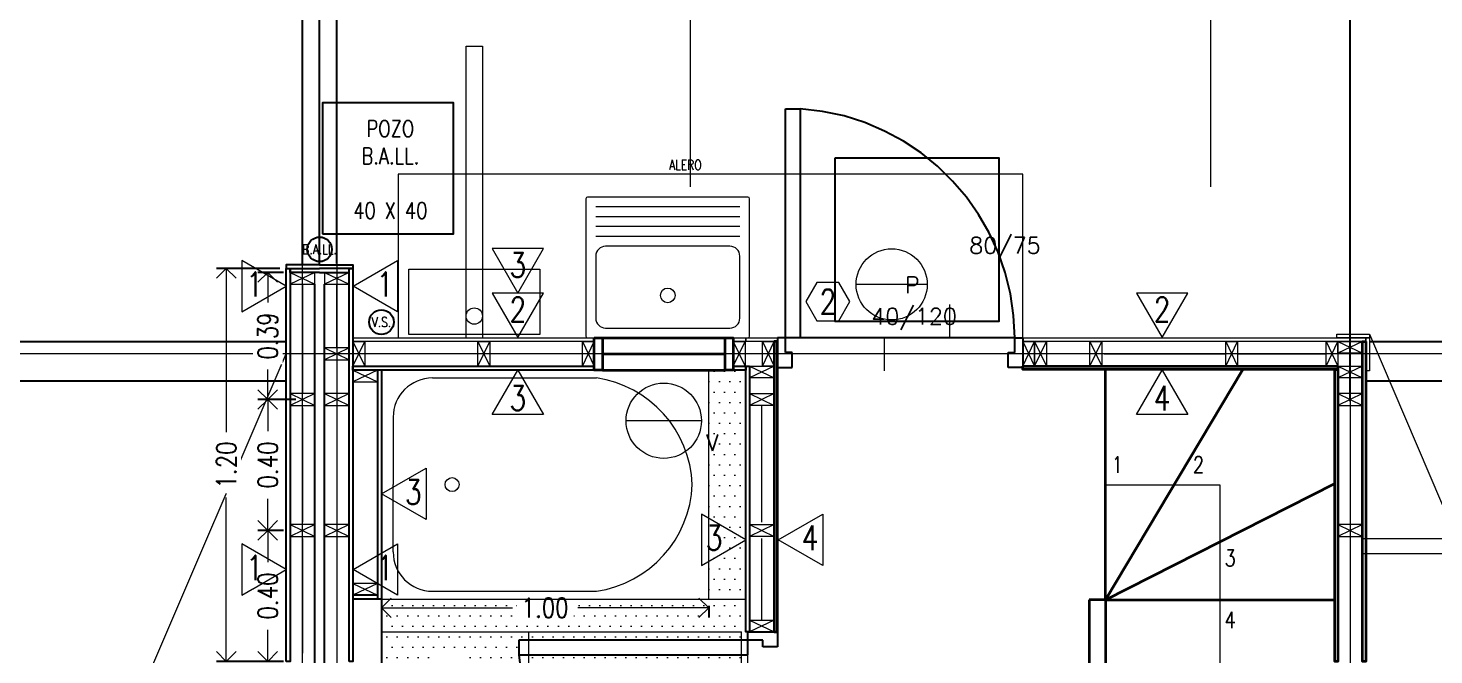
# Model space of a CAD drawing. Header units: metres. Extents: x -2 to 612, y -64 to 156.
# Drawn here: x 469.153 to 473.449, y 29.282 to 31.196 of the extents above; entities that cross this region are included whole.
import ezdxf
from ezdxf.enums import TextEntityAlignment as Align

# ---------------------------------------------------------------- set-up
doc = ezdxf.new("R2010")
doc.units = ezdxf.units.M
doc.header["$LTSCALE"] = 5
doc.header["$MEASUREMENT"] = 0
doc.linetypes.add('CENTER', pattern=[2, 1.25, -0.25, 0.25, -0.25])
doc.linetypes.add('HIDDEN', pattern=[0.375, 0.25, -0.125])
doc.layers.get('0').update_dxf_attribs({"color": 30})
doc.layers.get('DEFPOINTS').update_dxf_attribs({"color": 210})
for name, color, linetype, lineweight in [('A-ANNO-DIMS', 3, 'Continuous', 18), ('A-ANNO-SYMB', 3, 'Continuous', 18), ('A-ANNO-TEXT', 3, 'Continuous', 18), ('A-DETL-MBND', 3, 'Continuous', 18), ('A-DETL-MCUT', 4, 'Continuous', 25), ('A-DOOR-FULL', 4, 'Continuous', 25), ('A-DOOR-SYMB', 3, 'Continuous', 18), ('A-ELEV-IDEN', 3, 'Continuous', 18), ('A-ELEV-MBE1', 7, 'Continuous', 35), ('A-ELEV-MBE2', 4, 'Continuous', 25), ('A-FLOR-PATT', 8, 'Continuous', 18), ('A-FURN', 8, 'Continuous', 18), ('A-SECT-MCUT', 7, 'Continuous', 35), ('A-WALL-PATT', 8, 'Continuous', 18), ('A-WALL-STUD', 3, 'Continuous', 18)]:
    doc.layers.add(name, color=color, linetype=linetype, lineweight=lineweight)
doc.styles.add('E-ROMANS', font='romans.shx', dxfattribs={"width": 0.8})
doc.linetypes.add('BATTING', pattern='A,0.0001,-0.1,[134,ltypeshp.shx,S=0.1,R=0,X=-0.1,Y=0],-0.2,[134,ltypeshp.shx,S=0.1,R=180,X=0.1,Y=0],-0.1', length=0.4001)
doc.dimstyles.new('E-0050_ARW_12', dxfattribs={"dimscale": 0.001, "dimtxt": 60, "dimasz": 60, "dimexe": 30, "dimexo": 20, "dimgap": 30, "dimtad": 0, "dimzin": 0, "dimdsep": 46, "dimtxsty": 'E-ROMANS', "dimblk": 'OPEN90', "dimcen": 30, "dimclrd": 256, "dimclre": 256, "dimclrt": 256, "dimadec": 0, "dimazin": 0, "dimtfac": 1, "dimtmove": 1, "dimatfit": 3, "dimldrblk": 'OPEN90', "dimfxl": 1, "dimtfill": 1, "dimtolj": 1, "dimtzin": 0, "dimlwd": -1, "dimarcsym": 0})

# ---------------------------------------------------------------- blocks, each defined once
blk = doc.blocks.new('_Open90')
at = {"color": 0, "linetype": 'ByBlock', "lineweight": -2}
for p, q in [((0, 0), (-1, 0)), ((-0.5, 0.5), (0, 0)), ((0, 0), (-0.5, -0.5))]:
    blk.add_line(p, q, dxfattribs=at)
blk = doc.blocks.new('*D576')
at = {"layer": 'A-ANNO-DIMS', "lineweight": -2, "transparency": 16777216}
for p, q in [((469.9336, 29.6615), (469.8553, 29.6615)), ((469.9336, 29.2616), (469.8553, 29.2616))]:
    blk.add_line(p, q, dxfattribs=at)
at = {"layer": 'A-ANNO-DIMS', "transparency": 16777216}
for p, q in [((469.8853, 29.6015), (469.8853, 29.5647)), ((469.8853, 29.3216), (469.8853, 29.3584))]:
    blk.add_line(p, q, dxfattribs=at)
at = {"layer": 'DEFPOINTS', "color": 0, "transparency": 16777216}
for p in [(469.8853, 29.6615), (469.9536, 29.6615), (469.9536, 29.2616)]:
    blk.add_point(p, dxfattribs=at)
at = {"layer": 'A-ANNO-DIMS', "transparency": 16777216, "xscale": 0.06, "yscale": 0.06, "zscale": 0.06}
for p, rotation in [((469.8853, 29.6615), 90), ((469.8853, 29.2616), 270)]:
    blk.add_blockref('_Open90', p, dxfattribs=dict(at, rotation=rotation))
at = {"layer": 'A-ANNO-DIMS', "transparency": 16777216, "insert": (469.8853, 29.4615), "char_height": 0.06, "attachment_point": 5, "rotation": 90, "style": 'E-ROMANS', "bg_fill": 3, "box_fill_scale": 1.25, "bg_fill_color": 256, "bg_fill_true_color": 13158600, "bg_fill_transparency": 0}
blk.add_mtext('\\A1;0.40', dxfattribs=at)
blk = doc.blocks.new('*D577')
at = {"layer": 'A-ANNO-DIMS', "lineweight": -2, "transparency": 16777216}
for p, q in [((469.9711, 30.0615), (469.8553, 30.0615)), ((469.9336, 29.6615), (469.8553, 29.6615))]:
    blk.add_line(p, q, dxfattribs=at)
at = {"layer": 'A-ANNO-DIMS', "transparency": 16777216}
for p, q in [((469.8853, 30.0015), (469.8853, 29.9647)), ((469.8853, 29.7215), (469.8853, 29.7584))]:
    blk.add_line(p, q, dxfattribs=at)
at = {"layer": 'DEFPOINTS', "color": 0, "transparency": 16777216}
for p in [(469.8853, 30.0615), (469.9911, 30.0615), (469.9536, 29.6615)]:
    blk.add_point(p, dxfattribs=at)
at = {"layer": 'A-ANNO-DIMS', "transparency": 16777216, "xscale": 0.06, "yscale": 0.06, "zscale": 0.06}
for p, rotation in [((469.8853, 30.0615), 90), ((469.8853, 29.6615), 270)]:
    blk.add_blockref('_Open90', p, dxfattribs=dict(at, rotation=rotation))
at = {"layer": 'A-ANNO-DIMS', "transparency": 16777216, "insert": (469.8853, 29.8615), "char_height": 0.06, "attachment_point": 5, "rotation": 90, "style": 'E-ROMANS', "bg_fill": 3, "box_fill_scale": 1.25, "bg_fill_color": 256, "bg_fill_true_color": 13158600, "bg_fill_transparency": 0}
blk.add_mtext('\\A1;0.40', dxfattribs=at)
blk = doc.blocks.new('*D1217')
at = {"layer": 'A-ANNO-DIMS', "lineweight": -2, "transparency": 16777216}
for p, q in [((469.9336, 30.4496), (469.8553, 30.4496)), ((469.9711, 30.0615), (469.8553, 30.0615))]:
    blk.add_line(p, q, dxfattribs=at)
at = {"layer": 'A-ANNO-DIMS', "transparency": 16777216}
for p, q in [((469.8853, 30.3896), (469.8853, 30.3575)), ((469.8853, 30.1215), (469.8853, 30.1535))]:
    blk.add_line(p, q, dxfattribs=at)
at = {"layer": 'DEFPOINTS', "color": 0, "transparency": 16777216}
for p in [(469.8853, 30.4496), (469.9536, 30.4496), (469.9911, 30.0615)]:
    blk.add_point(p, dxfattribs=at)
at = {"layer": 'A-ANNO-DIMS', "transparency": 16777216, "xscale": 0.06, "yscale": 0.06, "zscale": 0.06}
for p, rotation in [((469.8853, 30.4496), 90), ((469.8853, 30.0615), 270)]:
    blk.add_blockref('_Open90', p, dxfattribs=dict(at, rotation=rotation))
at = {"layer": 'A-ANNO-DIMS', "transparency": 16777216, "insert": (469.8853, 30.2555), "char_height": 0.06, "attachment_point": 5, "rotation": 90, "style": 'E-ROMANS', "bg_fill": 3, "box_fill_scale": 1.25, "bg_fill_color": 256, "bg_fill_true_color": 13158600, "bg_fill_transparency": 0}
blk.add_mtext('\\A1;0.39', dxfattribs=at)
blk = doc.blocks.new('*D578')
at = {"layer": 'A-ANNO-DIMS', "lineweight": -2, "transparency": 16777216}
for p, q in [((469.9216, 30.4616), (469.7285, 30.4616)), ((469.9216, 29.2615), (469.7285, 29.2615))]:
    blk.add_line(p, q, dxfattribs=at)
at = {"layer": 'A-ANNO-DIMS', "transparency": 16777216}
for p, q in [((469.7585, 30.4016), (469.7585, 29.9613)), ((469.7585, 29.3215), (469.7585, 29.7619))]:
    blk.add_line(p, q, dxfattribs=at)
at = {"layer": 'DEFPOINTS', "color": 0, "transparency": 16777216}
for p in [(469.7585, 30.4616), (469.9416, 30.4616), (469.9416, 29.2615)]:
    blk.add_point(p, dxfattribs=at)
at = {"layer": 'A-ANNO-DIMS', "transparency": 16777216, "xscale": 0.06, "yscale": 0.06, "zscale": 0.06}
for p, rotation in [((469.7585, 30.4616), 90), ((469.7585, 29.2615), 270)]:
    blk.add_blockref('_Open90', p, dxfattribs=dict(at, rotation=rotation))
at = {"layer": 'A-ANNO-DIMS', "transparency": 16777216, "insert": (469.7585, 29.8616), "char_height": 0.06, "attachment_point": 5, "rotation": 90, "style": 'E-ROMANS', "bg_fill": 3, "box_fill_scale": 1.25, "bg_fill_color": 256, "bg_fill_true_color": 13158600, "bg_fill_transparency": 0}
blk.add_mtext('\\A1;1.20', dxfattribs=at)
blk = doc.blocks.new('*D947')
at = {"layer": 'A-ANNO-DIMS', "lineweight": -2, "transparency": 16777216}
for p, q in [((466.8941, 30.0565), (466.8941, 33.0687)), ((469.9911, 30.4766), (469.9911, 33.0687))]:
    blk.add_line(p, q, dxfattribs=at)
at = {"layer": 'A-ANNO-DIMS', "transparency": 16777216}
for p, q in [((466.9541, 33.0387), (468.3394, 33.0387)), ((469.9311, 33.0387), (468.5457, 33.0387))]:
    blk.add_line(p, q, dxfattribs=at)
at = {"layer": 'DEFPOINTS', "color": 0, "transparency": 16777216}
for p in [(469.9911, 33.0387), (469.9911, 30.4566), (466.8941, 30.0365)]:
    blk.add_point(p, dxfattribs=at)
at = {"layer": 'A-ANNO-DIMS', "transparency": 16777216, "xscale": 0.06, "yscale": 0.06, "zscale": 0.06, "rotation": 180}
blk.add_blockref('_Open90', (466.8941, 33.0387), dxfattribs=at)
at = {"layer": 'A-ANNO-DIMS', "transparency": 16777216, "xscale": 0.06, "yscale": 0.06, "zscale": 0.06}
blk.add_blockref('_Open90', (469.9911, 33.0387), dxfattribs=at)
at = {"layer": 'A-ANNO-DIMS', "transparency": 16777216, "insert": (468.4426, 33.0387), "char_height": 0.06, "attachment_point": 5, "style": 'E-ROMANS', "bg_fill": 3, "box_fill_scale": 1.25, "bg_fill_color": 256, "bg_fill_true_color": 13158600, "bg_fill_transparency": 0}
blk.add_mtext('\\A1;3.10', dxfattribs=at)
blk = doc.blocks.new('*D948')
at = {"layer": 'A-ANNO-DIMS', "transparency": 16777216}
for p, q in [((470.0436, 33.0387), (470.0751, 33.1437)), ((470.0751, 33.1437), (470.1351, 33.1437)), ((469.9311, 33.0387), (469.8711, 33.0387)), ((469.9911, 33.0387), (470.0961, 33.0387)), ((469.9911, 33.0387), (470.0961, 33.0387)), ((470.1561, 33.0387), (470.2161, 33.0387))]:
    blk.add_line(p, q, dxfattribs=at)
at = {"layer": 'A-ANNO-DIMS', "lineweight": -2, "transparency": 16777216}
for p, q in [((469.9911, 30.4766), (469.9911, 33.0687)), ((470.0961, 30.4765), (470.0961, 33.0687))]:
    blk.add_line(p, q, dxfattribs=at)
at = {"layer": 'DEFPOINTS', "color": 0, "transparency": 16777216}
for p in [(470.0961, 33.0387), (469.9911, 30.4566), (470.0961, 30.4565)]:
    blk.add_point(p, dxfattribs=at)
at = {"layer": 'A-ANNO-DIMS', "transparency": 16777216, "xscale": 0.06, "yscale": 0.06, "zscale": 0.06}
blk.add_blockref('_Open90', (469.9911, 33.0387), dxfattribs=at)
at = {"layer": 'A-ANNO-DIMS', "transparency": 16777216, "xscale": 0.06, "yscale": 0.06, "zscale": 0.06, "rotation": 180}
blk.add_blockref('_Open90', (470.0961, 33.0387), dxfattribs=at)
at = {"layer": 'A-ANNO-DIMS', "transparency": 16777216, "insert": (470.2314, 33.1437), "char_height": 0.06, "attachment_point": 5, "style": 'E-ROMANS', "bg_fill": 3, "box_fill_scale": 1.25, "bg_fill_color": 256, "bg_fill_true_color": 13158600, "bg_fill_transparency": 0}
blk.add_mtext('\\A1;0.11', dxfattribs=at)
blk = doc.blocks.new('*D949')
at = {"layer": 'A-ANNO-DIMS', "lineweight": -2, "transparency": 16777216}
for p, q in [((470.0961, 30.4765), (470.0961, 33.0687)), ((473.1931, 30.0565), (473.1931, 33.0687))]:
    blk.add_line(p, q, dxfattribs=at)
at = {"layer": 'A-ANNO-DIMS', "transparency": 16777216}
for p, q in [((470.1561, 33.0387), (471.5415, 33.0387)), ((473.1331, 33.0387), (471.7478, 33.0387))]:
    blk.add_line(p, q, dxfattribs=at)
at = {"layer": 'DEFPOINTS', "color": 0, "transparency": 16777216}
for p in [(473.1931, 33.0387), (470.0961, 30.4565), (473.1931, 30.0365)]:
    blk.add_point(p, dxfattribs=at)
at = {"layer": 'A-ANNO-DIMS', "transparency": 16777216, "xscale": 0.06, "yscale": 0.06, "zscale": 0.06, "rotation": 180}
blk.add_blockref('_Open90', (470.0961, 33.0387), dxfattribs=at)
at = {"layer": 'A-ANNO-DIMS', "transparency": 16777216, "xscale": 0.06, "yscale": 0.06, "zscale": 0.06}
blk.add_blockref('_Open90', (473.1931, 33.0387), dxfattribs=at)
at = {"layer": 'A-ANNO-DIMS', "transparency": 16777216, "insert": (471.6446, 33.0387), "char_height": 0.06, "attachment_point": 5, "style": 'E-ROMANS', "bg_fill": 3, "box_fill_scale": 1.25, "bg_fill_color": 256, "bg_fill_true_color": 13158600, "bg_fill_transparency": 0}
blk.add_mtext('\\A1;3.10', dxfattribs=at)
blk = doc.blocks.new('*D950')
at = {"layer": 'A-ANNO-DIMS', "lineweight": -2, "transparency": 16777216}
for p, q in [((473.1931, 30.0565), (473.1931, 33.0617)), ((476.2901, 30.4926), (476.2901, 33.0617))]:
    blk.add_line(p, q, dxfattribs=at)
at = {"layer": 'A-ANNO-DIMS', "transparency": 16777216}
for p, q in [((473.2531, 33.0317), (474.6385, 33.0317)), ((476.2301, 33.0317), (474.8448, 33.0317))]:
    blk.add_line(p, q, dxfattribs=at)
at = {"layer": 'DEFPOINTS', "color": 0, "transparency": 16777216}
for p in [(476.2901, 33.0317), (476.2901, 30.4726), (473.1931, 30.0365)]:
    blk.add_point(p, dxfattribs=at)
at = {"layer": 'A-ANNO-DIMS', "transparency": 16777216, "xscale": 0.06, "yscale": 0.06, "zscale": 0.06, "rotation": 180}
blk.add_blockref('_Open90', (473.1931, 33.0317), dxfattribs=at)
at = {"layer": 'A-ANNO-DIMS', "transparency": 16777216, "xscale": 0.06, "yscale": 0.06, "zscale": 0.06}
blk.add_blockref('_Open90', (476.2901, 33.0317), dxfattribs=at)
at = {"layer": 'A-ANNO-DIMS', "transparency": 16777216, "insert": (474.7416, 33.0317), "char_height": 0.06, "attachment_point": 5, "style": 'E-ROMANS', "bg_fill": 3, "box_fill_scale": 1.25, "bg_fill_color": 256, "bg_fill_true_color": 13158600, "bg_fill_transparency": 0}
blk.add_mtext('\\A1;3.10', dxfattribs=at)
blk = doc.blocks.new('*D178')
at = {"layer": 'A-ANNO-DIMS', "lineweight": -2, "transparency": 16777216}
for p, q in [((470.2326, 29.4315), (470.2326, 29.3952)), ((471.2326, 29.4315), (471.2326, 29.3952))]:
    blk.add_line(p, q, dxfattribs=at)
at = {"layer": 'A-ANNO-DIMS', "transparency": 16777216}
for p, q in [((470.2926, 29.4252), (470.6329, 29.4252)), ((471.1726, 29.4252), (470.8323, 29.4252))]:
    blk.add_line(p, q, dxfattribs=at)
at = {"layer": 'DEFPOINTS', "color": 0, "transparency": 16777216}
for p in [(470.2326, 29.4515), (471.2326, 29.4515), (471.2326, 29.4252)]:
    blk.add_point(p, dxfattribs=at)
at = {"layer": 'A-ANNO-DIMS', "transparency": 16777216, "xscale": 0.06, "yscale": 0.06, "zscale": 0.06, "rotation": 180}
blk.add_blockref('_Open90', (470.2326, 29.4252), dxfattribs=at)
at = {"layer": 'A-ANNO-DIMS', "transparency": 16777216, "xscale": 0.06, "yscale": 0.06, "zscale": 0.06}
blk.add_blockref('_Open90', (471.2326, 29.4252), dxfattribs=at)
at = {"layer": 'A-ANNO-DIMS', "transparency": 16777216, "insert": (470.7326, 29.4252), "char_height": 0.06, "attachment_point": 5, "style": 'E-ROMANS', "bg_fill": 3, "box_fill_scale": 1.25, "bg_fill_color": 256, "bg_fill_true_color": 13158600, "bg_fill_transparency": 0}
blk.add_mtext('\\A1;1.00', dxfattribs=at)

msp = doc.modelspace()

# ---------------------------------------------------------------- hatches: boundary and pattern name
at = {"layer": 'A-FLOR-PATT'}
h = msp.add_hatch(dxfattribs=at)
h.set_pattern_fill('DOTS', color=256, scale=0.02, style=0)
h.set_pattern_definition([(0, (0, 0), (0.015875, 0.03175), [0, -0.03175])])
h.paths.add_polyline_path([(470.83261, 27.95156), (470.23261, 27.95156), (470.23261, 27.81581), (470.32287, 27.81581, -0.046919), (470.40285, 27.80829, -0.3361223), (470.43524, 27.77244, -0.0097099), (470.44354, 27.69583, -0.2752917), (470.44594, 27.70034), (470.4945, 27.72968, -0.1434124), (470.66144, 27.75349, -0.074669), (470.76368, 27.7242, -0.2371548), (470.83261, 27.60156)])
h.paths.add_polyline_path([(470.68261, 29.00156), (470.68253, 28.98619), (470.68209, 28.96267), (470.68209, 28.96287, 0.003903), (470.68208, 28.96248), (470.68209, 28.96267), (470.68131, 28.94011), (470.68132, 28.94029, 0.0036586), (470.6813, 28.93992), (470.68131, 28.94011), (470.6803, 28.91958), (470.68032, 28.91978, 0.0041794), (470.68029, 28.91937), (470.6803, 28.91958), (470.67894, 28.89885), (470.67687, 28.87894), (470.67419, 28.86042), (470.67106, 28.84348), (470.66786, 28.8309), (470.66344, 28.81871), (470.65865, 28.80857), (470.6525, 28.79809), (470.64535, 28.78818), (470.63723, 28.77891), (470.62634, 28.76882), (470.61584, 28.76101), (470.60487, 28.75443), (470.59164, 28.74829), (470.57794, 28.74369), (470.5539, 28.73772), (470.52987, 28.73306), (470.49584, 28.72863), (470.47623, 28.72721), (470.45164, 28.72657), (470.41482, 28.72765), (470.38369, 28.72943), (470.34524, 28.73252), (470.32035, 28.73506), (470.28426, 28.73949), (470.23261, 28.74703), (470.23261, 28.65156), (470.68261, 28.65156)], flags=17)
h.paths.add_polyline_path([(470.68261, 29.12084), (470.68261, 28.65156), (471.00767, 28.65156), (471.00767, 28.71765, -0.1909811)], flags=16)
h.paths.add_polyline_path([(470.4945, 27.47344), (470.44594, 27.50278, -0.2625714), (470.44353, 27.50706), (470.44353, 27.60156), (470.44261, 27.60156, -0.0215593), (470.43524, 27.43068, -0.3361223), (470.40285, 27.39483, -0.046919), (470.32287, 27.38731), (470.23261, 27.38731), (470.23261, 27.25156), (470.79346, 27.25156), (470.71617, 27.38542), (470.83261, 27.38542), (470.83261, 27.60156, -0.2371548), (470.76368, 27.47892, -0.074669), (470.66144, 27.44963, -0.1434124)])
h.paths.add_polyline_path([(470.68261, 29.12084), (470.68261, 29.01516, -0.0161476), (470.68253, 29.01677), (470.68253, 29.01693), (470.68261, 29.00156), (470.68261, 29.03597, -0.0432161), (470.68209, 29.04025), (470.68209, 29.04045), (470.68253, 29.01693), (470.68253, 29.0171, 0.0194451), (470.68261, 29.01516), (470.68261, 28.65156), (471.00767, 28.65156), (471.00767, 28.71765, -0.1909811)], flags=17)
h.paths.add_polyline_path([(470.68261, 28.95687, -0.0565239), (470.68208, 28.96248), (470.68209, 28.96267), (470.68131, 28.94011), (470.68132, 28.94029, 0.0036586), (470.6813, 28.93992), (470.68131, 28.94011), (470.6803, 28.91958), (470.68032, 28.91978, 0.0041794), (470.68029, 28.91937), (470.6803, 28.91958), (470.67894, 28.89885), (470.67687, 28.87894), (470.67419, 28.86042), (470.67106, 28.84348), (470.66786, 28.8309), (470.66344, 28.81871), (470.65865, 28.80857), (470.6525, 28.79809), (470.64535, 28.78818), (470.63723, 28.77891), (470.62634, 28.76882), (470.61584, 28.76101), (470.60487, 28.75443), (470.59164, 28.74829), (470.57794, 28.74369), (470.5539, 28.73772), (470.52987, 28.73306), (470.49584, 28.72863), (470.47623, 28.72721), (470.45164, 28.72657), (470.41482, 28.72765), (470.38369, 28.72943), (470.34524, 28.73252), (470.32035, 28.73506), (470.28426, 28.73949), (470.23261, 28.74703), (470.23261, 28.65156), (470.68261, 28.65156)], flags=16)
h.paths.add_polyline_path([(470.65262, 29.32656), (471.00767, 29.32656), (471.00767, 29.35156), (470.23261, 29.35156), (470.23261, 29.25609), (470.28426, 29.26363), (470.32035, 29.26806), (470.34524, 29.2706), (470.38369, 29.27369), (470.41482, 29.27547), (470.45164, 29.27655), (470.47623, 29.27591), (470.49584, 29.27449), (470.52987, 29.27006), (470.5539, 29.2654), (470.57794, 29.25943), (470.59164, 29.25483), (470.60487, 29.24869), (470.61584, 29.24211), (470.62634, 29.2343), (470.63723, 29.22421), (470.64535, 29.21494), (470.6525, 29.20503), (470.65865, 29.19455), (470.66344, 29.18441), (470.66786, 29.17221), (470.67106, 29.15964), (470.67419, 29.1427), (470.67687, 29.12418), (470.67894, 29.10427), (470.6803, 29.08354), (470.68029, 29.08375, 0.0041794), (470.68032, 29.08333), (470.6803, 29.08354), (470.68131, 29.06301), (470.6813, 29.0632, 0.0036586), (470.68132, 29.06283), (470.68131, 29.06301), (470.68209, 29.04045), (470.68253, 29.01693), (470.68253, 29.0171, 0.0032964), (470.68253, 29.01677), (470.68253, 29.01693), (470.68261, 29.00156), (470.68253, 28.98619), (470.68209, 28.96267), (470.68209, 28.96287, 0.003903), (470.68208, 28.96248), (470.68209, 28.96267), (470.68131, 28.94011), (470.68132, 28.94029, 0.0036586), (470.6813, 28.93992), (470.68131, 28.94011), (470.6803, 28.91958), (470.68032, 28.91978, 0.0041794), (470.68029, 28.91937), (470.6803, 28.91958), (470.67894, 28.89885), (470.67687, 28.87894), (470.67419, 28.86042), (470.67106, 28.84348), (470.66786, 28.8309), (470.66344, 28.81871), (470.65865, 28.80857), (470.6525, 28.79809), (470.64535, 28.78818), (470.63723, 28.77891), (470.62634, 28.76882), (470.61584, 28.76101), (470.60487, 28.75443), (470.59164, 28.74829), (470.57794, 28.74369), (470.5539, 28.73772), (470.52987, 28.73306), (470.49584, 28.72863), (470.47623, 28.72721), (470.45164, 28.72657), (470.41482, 28.72765), (470.38369, 28.72943), (470.34524, 28.73252), (470.32035, 28.73506), (470.28426, 28.73949), (470.23261, 28.74703), (470.23261, 28.65156), (471.00767, 28.65156), (471.00767, 28.71765, -0.2521591), (470.65262, 29.28156)])
h.paths.add_polyline_path([(471.33261, 29.35156), (471.00767, 29.35156), (471.00767, 29.32656), (471.33261, 29.32656)], flags=17)
h.paths.add_polyline_path([(471.34561, 29.45154), (471.3326, 29.45154), (471.00767, 29.45154), (471.00767, 29.35156), (471.33261, 29.35156), (471.33261, 29.32656), (471.35262, 29.32656), (471.35262, 29.35156), (471.34561, 29.35156)])
h.paths.add_polyline_path([(471.00767, 29.45154), (470.2326, 29.45154), (470.2326, 29.35156), (471.00767, 29.35156)])
h.paths.add_polyline_path([(471.33261, 29.28156), (471.00767, 29.28156), (471.00767, 29.00863, -0.612993), (471.18039, 28.92068, -0.612993), (471.00767, 28.83274), (471.00767, 28.71765, 0.0619034), (471.16791, 28.65156), (471.33261, 28.65156)])
h.paths.add_polyline_path([(471.00767, 29.28156), (470.68261, 29.28156), (470.68261, 29.12084, 0.1909811), (471.00767, 28.71765), (471.00767, 28.83274, -0.239931), (470.96289, 28.92068, -0.239931), (471.00767, 29.00863)], flags=17)
h.paths.add_polyline_path([(471.35262, 29.28156), (471.33261, 29.28156), (471.33261, 28.65156), (471.33261, 28.65156), (471.33261, 28.62687, 0.0071183), (471.35262, 28.62656)])
h.paths.add_polyline_path([(471.00767, 28.65156), (470.23261, 28.65156), (470.23261, 28.60156), (470.82761, 28.60156), (470.82761, 28.00156), (470.23261, 28.00156), (470.23261, 27.95156), (471.00767, 27.95156), (471.00767, 28.08439), (470.94054, 28.08439), (470.90688, 28.1427), (470.94054, 28.20101), (471.00767, 28.20101), (471.00767, 28.23306), (470.91796, 28.23306), (470.91796, 28.34556), (471.00767, 28.34556)])
h.paths.add_polyline_path([(471.33261, 28.62687, -0.0594632), (471.16791, 28.65156), (471.00767, 28.65156), (471.00767, 28.34556), (471.03046, 28.34556), (471.03046, 28.23306), (471.00767, 28.23306), (471.00767, 28.20135), (471.04154, 28.1427), (471.00767, 28.08404), (471.00767, 27.95156), (471.33261, 27.95156), (471.33261, 28.08441), (471.21025, 28.01376), (471.21025, 28.17064), (471.33261, 28.1)])
h.paths.add_polyline_path([(471.00767, 27.95156), (470.83261, 27.95156), (470.83261, 27.38542), (470.87305, 27.38542), (470.83261, 27.31538), (470.83261, 27.25156), (471.00767, 27.25156)])
h.paths.add_polyline_path([(470.44353, 27.50706), (470.44353, 27.60156), (470.44353, 27.69606, -0.2625714), (470.44594, 27.70034), (470.44595, 27.70034, 0.2626065), (470.44353, 27.69606), (470.44353, 27.60156), (470.44353, 27.50706, 0.2625714), (470.44594, 27.50278), (470.44595, 27.50278, -0.2626065)])
h.paths.add_polyline_path([(471.33261, 27.95156), (471.00767, 27.95156), (471.00767, 27.25156), (471.33261, 27.25156)])
h.paths.add_polyline_path([(470.38504, 28.5558), (470.38504, 28.76185), (470.24421, 28.76185), (470.24421, 28.5558)], flags=25)
h.paths.add_polyline_path([(470.69093, 29.30264), (470.89699, 29.30264), (470.89699, 29.44347), (470.69093, 29.44347)], flags=9)
h.paths.add_polyline_path([(470.51714, 27.76846), (471.04321, 27.76846), (471.04321, 28.02846), (470.51714, 28.02846)], flags=25)
h.paths.add_polyline_path([(471.2844, 27.81457), (471.2844, 28.02063), (471.14357, 28.02063), (471.14357, 27.81457)], flags=9)
h.paths.add_polyline_path([(470.38504, 27.3558), (470.38504, 27.56185), (470.24421, 27.56185), (470.24421, 27.3558)], flags=24)
h.paths.add_polyline_path([(470.63875, 27.41299), (470.8448, 27.41299), (470.8448, 27.55383), (470.63875, 27.55383)], flags=24)
h.paths.add_polyline_path([(470.38504, 27.3558), (470.38504, 27.56185), (470.24421, 27.56185), (470.24421, 27.3558)], flags=24)
h.paths.add_polyline_path([(470.63875, 27.41299), (470.8448, 27.41299), (470.8448, 27.55383), (470.63875, 27.55383)], flags=25)
h.paths.add_polyline_path([(470.38504, 28.5558), (470.38504, 28.76185), (470.24421, 28.76185), (470.24421, 28.5558)], flags=25)
h.paths.add_polyline_path([(470.51714, 27.76846), (471.04321, 27.76846), (471.04321, 28.02846), (470.51714, 28.02846)], flags=24)

# ---------------------------------------------------------------- linework, layer by layer
at = {"layer": 'A-ANNO-SYMB'}
for p, q in [((470.09611, 33.61894), (470.09611, 21.59535)), ((473.19311, 33.22033), (473.19311, 21.94692)), ((478.32254, 30.20104), (455.48822, 30.20104)), ((470.26836, 30.00724), (470.26836, 29.80154)), ((470.26836, 29.59584), (470.26836, 29.80154)), ((471.2326, 29.45154), (471.34561, 29.45154)), ((470.23261, 29.35153), (471.33261, 29.35153)), ((470.23261, 29.25606), (470.23261, 29.35153)), ((470.68261, 28.65153), (470.68261, 29.35153)), ((471.33261, 28.65153), (471.33261, 29.35153))]:
    msp.add_line(p, q, dxfattribs=at)
at = {"layer": 'A-ANNO-SYMB', "linetype": 'HIDDEN'}
msp.add_line((470.04359, 30.47254), (470.04359, 32.95053), dxfattribs=at)
at = {"layer": 'A-ANNO-SYMB'}
msp.add_lwpolyline([(471.76943, 30.14953), (471.76943, 30.24953), (471.96943, 30.24953), (471.96943, 30.35163)], dxfattribs=at)
msp.add_circle((470.44836, 29.80154), 0.02126, dxfattribs=at)
at = {"layer": 'A-ANNO-TEXT'}
for points in [[(470.2331, 29.77336), (470.36896, 29.85179), (470.36896, 29.69492)], [(471.34611, 29.63319), (471.21025, 29.71163), (471.21025, 29.55475)], [(471.44511, 29.63319), (471.58098, 29.71163), (471.58097, 29.55475)], [(470.14611, 29.54199), (470.28197, 29.62043), (470.28197, 29.46355)]]:
    msp.add_lwpolyline(points, close=True, dxfattribs=at)
at = {"layer": 'A-DETL-MBND'}
for points in [[(470.88262, 30.23853), (470.14561, 30.23853), (470.14561, 30.24953), (470.88262, 30.24953)], [(471.30762, 30.24953), (471.34561, 30.24953), (471.34561, 30.23853), (471.30762, 30.23853)], [(471.44262, 30.24952), (471.44262, 30.23853), (471.34561, 30.23853), (471.34561, 30.24953), (471.44262, 30.24953)]]:
    msp.add_lwpolyline(points, dxfattribs=at)
for points in [[(473.24061, 30.24953), (473.24061, 30.23853), (472.19262, 30.23853), (472.19262, 30.24953)], [(473.25161, 30.26053), (473.25161, 30.24953), (473.15161, 30.24953), (473.15161, 30.26053)], [(473.25161, 30.14953), (473.24061, 30.14953), (473.24061, 30.24953), (473.25161, 30.24953)]]:
    msp.add_lwpolyline(points, close=True, dxfattribs=at)
at = {"layer": 'A-DETL-MCUT'}
for p, q in [((470.2206, 30.15153), (470.22061, 29.45154)), ((470.2326, 30.15153), (470.23261, 29.45154)), ((470.22061, 29.46354), (470.14562, 29.46354)), ((470.23261, 29.45154), (470.14562, 29.45154))]:
    msp.add_line(p, q, dxfattribs=at)
for points in [[(469.94157, 29.26153), (469.94157, 30.46155), (469.95357, 30.46155), (469.95357, 29.26153)], [(470.13362, 29.26153), (470.13361, 30.46154), (470.14561, 30.46154), (470.14562, 29.26153)], [(471.35762, 30.16353), (471.35761, 29.35153), (471.34561, 29.35153), (471.34561, 30.16353)]]:
    msp.add_lwpolyline(points, close=True, dxfattribs=at)
for points in [[(470.04359, 30.44955), (469.95357, 30.44955), (469.95357, 30.46155), (470.04359, 30.46155)], [(470.04359, 30.47254), (470.14561, 30.47254), (470.14561, 30.46154), (470.04359, 30.46154)], [(470.04359, 30.44954), (470.13361, 30.44955), (470.13361, 30.46154), (470.04359, 30.46154)], [(470.88262, 30.15153), (470.14561, 30.15153), (470.14561, 30.16353), (470.88262, 30.16353)], [(471.30762, 30.16353), (471.34561, 30.16353), (471.34561, 30.15153), (471.30762, 30.15153)]]:
    msp.add_lwpolyline(points, dxfattribs=at)
at = {"layer": 'A-DOOR-FULL', "linetype": 'CENTER'}
for points in [[(471.35262, 29.32653), (471.35262, 29.35153), (471.44262, 29.35153), (471.44262, 29.30653), (471.39762, 29.30653), (471.39762, 29.32653), (471.35262, 29.32653)], [(470.65262, 29.28153), (471.35262, 29.28153), (471.35262, 29.32653), (470.65262, 29.32653), (470.65262, 29.28153)]]:
    msp.add_lwpolyline(points, dxfattribs=at)
msp.add_arc((471.35368, 29.32921), 0.70268, 183.89066, 269.91357, dxfattribs=at)
at = {"layer": 'A-DOOR-SYMB'}
msp.add_lwpolyline([(471.21022, 29.99653), (470.98022, 29.99653)], dxfattribs=at)
at = {"layer": 'A-ELEV-IDEN'}
for p, q in [((473.25161, 30.26053), (476.24061, 23.26152)), ((466.95257, 23.23954), (469.94157, 30.20104)), ((473.23059, 29.63654), (476.2526, 29.63655)), ((473.23059, 29.59154), (476.2526, 29.59155))]:
    msp.add_line(p, q, dxfattribs=at)
for points in [[(470.49131, 30.24953), (470.49131, 31.14015), (470.54131, 31.14015), (470.54131, 30.24953)], [(472.79561, 28.84953), (472.79561, 29.79953), (472.44561, 29.79953)]]:
    msp.add_lwpolyline(points, dxfattribs=at)
at = {"layer": 'A-ELEV-MBE1'}
for p, q in [((470.90762, 30.24953), (471.28262, 30.24954)), ((470.90762, 30.20053), (471.28262, 30.20053)), ((470.90762, 30.15153), (471.28262, 30.15153)), ((472.39561, 29.44953), (472.39561, 28.84953)), ((472.44561, 29.44953), (472.44561, 28.84953))]:
    msp.add_line(p, q, dxfattribs=at)
for points in [[(470.88262, 30.24953), (470.90762, 30.24953), (470.90762, 30.15153), (470.88262, 30.15153)], [(471.28262, 30.24953), (471.30762, 30.24953), (471.30762, 30.15153), (471.28262, 30.15153)]]:
    msp.add_lwpolyline(points, close=True, dxfattribs=at)
for points in [[(472.44561, 29.44953), (472.44561, 30.15353)], [(472.44561, 29.44953), (472.86496, 30.15353)], [(472.44561, 29.44953), (473.14561, 29.80468)], [(472.44561, 29.44953), (472.39561, 29.44953)], [(472.44561, 29.44953), (473.14561, 29.44953)]]:
    msp.add_lwpolyline(points, dxfattribs=at)
at = {"layer": 'A-ELEV-MBE2'}
for p, q in [((470.04359, 30.47259), (470.04359, 32.95053)), ((470.02857, 23.00954), (470.02857, 30.41355)), ((470.05861, 23.00953), (470.05861, 30.41355)), ((472.16762, 30.24953), (471.46762, 30.24953)), ((470.23261, 29.45154), (470.23261, 27.25153))]:
    msp.add_line(p, q, dxfattribs=at)
at = {"layer": 'A-ELEV-MBE2', "ltscale": 0.05}
msp.add_lwpolyline([(470.05277, 30.56783), (470.45277, 30.56783), (470.45277, 30.96783), (470.05277, 30.96783)], close=True, dxfattribs=at)
for centre in [(470.04359, 30.52011), (470.23248, 30.29799)]:
    msp.add_circle(centre, 0.0375, dxfattribs=at)
at = {"layer": 'A-FLOR-PATT'}
msp.add_line((471.35262, 28.62654), (471.35262, 29.32654), dxfattribs=at)
at = {"layer": 'A-FLOR-PATT', "linetype": 'BATTING', "ltscale": 0.11}
msp.add_lwpolyline([(471.39521, 29.84498), (471.39521, 29.84554)], dxfattribs=at)
at = {"layer": 'A-SECT-MCUT'}
for points in [[(471.44262, 30.23853), (471.43262, 30.23853), (471.43262, 29.35153), (471.44262, 29.35153)], [(473.24059, 30.23852), (473.24059, 29.26153), (473.23059, 29.26153), (473.23059, 30.23852)], [(472.19262, 30.16353), (473.15561, 30.16353), (473.15561, 30.15353), (472.19262, 30.15353)], [(473.15561, 30.15353), (473.15561, 29.26153), (473.14561, 29.26153), (473.14561, 30.15353)]]:
    msp.add_lwpolyline(points, close=True, dxfattribs=at)
at = {"layer": 'A-WALL-PATT', "ltscale": 0.1}
for p, q in [((469.99107, 29.63653), (469.99107, 29.28655)), ((470.09611, 29.63654), (470.09611, 29.28654)), ((471.39513, 29.38753), (471.39511, 29.63654)), ((473.19311, 29.63654), (473.19309, 29.28654))]:
    msp.add_line(p, q, dxfattribs=at)
at = {"layer": 'A-WALL-STUD'}
for p, q in [((470.13361, 29.67953), (470.05861, 29.64353)), ((470.05861, 29.67953), (470.13361, 29.64353)), ((471.35761, 29.67953), (471.43261, 29.64353)), ((471.43261, 29.67953), (471.35761, 29.64353)), ((473.23061, 29.67953), (473.15561, 29.64353)), ((473.15561, 29.67953), (473.23061, 29.64353)), ((471.35763, 29.38753), (471.43263, 29.35153)), ((471.43263, 29.38753), (471.35763, 29.35153))]:
    msp.add_line(p, q, dxfattribs=at)
for points in [[(470.13361, 29.67953), (470.05861, 29.67953), (470.05861, 29.64353), (470.13361, 29.64353)], [(471.35761, 29.67953), (471.43261, 29.67953), (471.43261, 29.64353), (471.35761, 29.64353)], [(473.23061, 29.67953), (473.15561, 29.67953), (473.15561, 29.64353), (473.23061, 29.64353)], [(471.35763, 29.38753), (471.43263, 29.38753), (471.43263, 29.35153), (471.35763, 29.35153)]]:
    msp.add_lwpolyline(points, close=True, dxfattribs=at)

# ---------------------------------------------------------------- texts
at = {"layer": 'A-ANNO-TEXT', "attachment_point": 5, "style": 'E-ROMANS'}
for s, insert, char_height in [('\\pi-0.15,l0.15,t0.15;POZO\\PB.A.LL.\\P\\P40 X 40', (470.25988, 30.76355), 0.05), ('\\pi-0.09,l0.09,t0.09;B.A.LL.', (470.04359, 30.52011), 0.03), ('\\pi-0.09,l0.09,t0.09;V.S.', (470.23248, 30.29799), 0.03)]:
    msp.add_mtext(s, dxfattribs=dict(at, insert=insert, char_height=char_height))
for s, insert, char_height, rotation in [('\\pi-0.3,l0.3,t0.3;1', (472.48111, 29.86233), 0.05, 0.00048), ('\\pi-0.3,l0.3,t0.3;2', (472.72935, 29.86233), 0.05, 0.00048), ('\\pi-0.45,l0.45,t0.45;3', (470.33001, 29.77901), 0.075, 359.99952), ('\\pi-0.45,l0.45,t0.45;3', (471.24921, 29.63884), 0.075, 0.00048), ('\\pi-0.45,l0.45,t0.45;4', (471.54202, 29.63884), 0.075, 359.99952), ('\\pi-0.3,l0.3,t0.3;3', (472.82617, 29.577), 0.05, 0.00048), ('\\pi-0.45,l0.45,t0.45;1', (470.24301, 29.54764), 0.075, 359.99952), ('\\pi-0.3,l0.3,t0.3;4', (472.82617, 29.38844), 0.05, 0.00048)]:
    msp.add_mtext(s, dxfattribs=dict(at, insert=insert, char_height=char_height, rotation=rotation))
at = {"layer": 'A-ANNO-TEXT', "style": 'E-ROMANS'}
msp.add_attdef('V', text='V', height=0.05, dxfattribs=at).set_placement((471.24384, 29.88921), align=Align.BOTTOM_CENTER)

# ---------------------------------------------------------------- next in the draw order: dimensions: what is measured, and where the dimension line sits
at = {"layer": 'A-ANNO-DIMS'}
dim = msp.add_linear_dim(base=(469.88528, 29.66154), p1=(469.95357, 29.26155), p2=(469.95357, 29.66154), angle=90, dimstyle='E-0050_ARW_12', dxfattribs=at)
dim.commit()
dim.dimension.update_dxf_attribs({"geometry": '*D576', "text_midpoint": (469.88528, 29.46155)})

# ---------------------------------------------------------------- next in the draw order: dimensions: what is measured, and where the dimension line sits
dim = msp.add_linear_dim(base=(469.88528, 30.06153), p1=(469.95357, 29.66154), p2=(469.99107, 30.06153), angle=90, dimstyle='E-0050_ARW_12', dxfattribs=at)
dim.commit()
dim.dimension.update_dxf_attribs({"geometry": '*D577', "text_midpoint": (469.88528, 29.86154)})

# ---------------------------------------------------------------- next in the draw order: dimensions: what is measured, and where the dimension line sits
dim = msp.add_linear_dim(base=(469.88528, 30.44955), p1=(469.99107, 30.06153), p2=(469.95357, 30.44955), angle=90, dimstyle='E-0050_ARW_12', dxfattribs=at)
dim.commit()
dim.dimension.update_dxf_attribs({"geometry": '*D1217', "text_midpoint": (469.88528, 30.25554)})

# ---------------------------------------------------------------- next in the draw order: linework, layer by layer
at = {"layer": 'A-ANNO-SYMB'}
msp.add_line((469.99107, 21.94694), (469.99107, 33.22033), dxfattribs=at)

# ---------------------------------------------------------------- next in the draw order: dimensions: what is measured, and where the dimension line sits
at = {"layer": 'A-ANNO-DIMS'}
dim = msp.add_linear_dim(base=(469.75851, 30.46159), p1=(469.94157, 29.26154), p2=(469.94156, 30.46159), angle=90, dimstyle='E-0050_ARW_12', dxfattribs=at)
dim.commit()
dim.dimension.update_dxf_attribs({"geometry": '*D578', "text_midpoint": (469.75851, 29.86157)})

# ---------------------------------------------------------------- next in the draw order: linework, layer by layer
at = {"layer": 'A-ANNO-TEXT'}
msp.add_lwpolyline([(469.94157, 29.54199), (469.80571, 29.62043), (469.80571, 29.46355)], close=True, dxfattribs=at)
at = {"layer": 'A-DETL-MCUT'}
msp.add_lwpolyline([(470.04359, 30.47259), (469.94156, 30.47259), (469.94156, 30.46159), (470.04359, 30.46159)], dxfattribs=at)
at = {"layer": 'A-WALL-STUD'}
for p, q in [((470.02857, 29.67955), (469.95357, 29.64355)), ((469.95357, 29.67955), (470.02857, 29.64355)), ((470.02857, 29.67953), (469.95357, 29.64353)), ((469.95357, 29.67953), (470.02857, 29.64353))]:
    msp.add_line(p, q, dxfattribs=at)
for points in [[(470.02857, 29.67955), (469.95357, 29.67955), (469.95357, 29.64355), (470.02857, 29.64355)], [(470.02857, 29.67953), (469.95357, 29.67953), (469.95357, 29.64353), (470.02857, 29.64353)]]:
    msp.add_lwpolyline(points, close=True, dxfattribs=at)

# ---------------------------------------------------------------- next in the draw order: texts
at = {"layer": 'A-ANNO-TEXT', "insert": (469.84466, 29.54764), "char_height": 0.075, "attachment_point": 5, "rotation": 0.00048, "style": 'E-ROMANS'}
msp.add_mtext('\\pi-0.45,l0.45,t0.45;1', dxfattribs=at)

# ---------------------------------------------------------------- next in the draw order: dimensions: what is measured, and where the dimension line sits
at = {"layer": 'A-ANNO-DIMS'}
dim = msp.add_linear_dim(base=(469.99107, 33.03866), p1=(466.89407, 30.03654), p2=(469.99107, 30.45655), dimstyle='E-0050_ARW_12', dxfattribs=at)
dim.commit()
dim.dimension.update_dxf_attribs({"geometry": '*D947', "text_midpoint": (468.44257, 33.03866)})

# ---------------------------------------------------------------- next in the draw order: linework, layer by layer
at = {"layer": 'A-ELEV-MBE2'}
for p, q in [((466.95257, 30.23853), (469.94157, 30.23852)), ((466.94155, 30.11853), (469.94157, 30.11852))]:
    msp.add_line(p, q, dxfattribs=at)
at = {"layer": 'A-WALL-PATT', "ltscale": 0.1}
for p, q in [((469.99107, 30.41355), (469.99107, 30.07953)), ((469.99107, 30.03653), (469.99107, 29.68653))]:
    msp.add_line(p, q, dxfattribs=at)
at = {"layer": 'A-WALL-STUD'}
for p, q in [((470.02857, 30.07953), (469.95357, 30.04353)), ((469.95357, 30.07953), (470.02857, 30.04353))]:
    msp.add_line(p, q, dxfattribs=at)
msp.add_lwpolyline([(470.02857, 30.07953), (469.95357, 30.07953), (469.95357, 30.04353), (470.02857, 30.04353)], close=True, dxfattribs=at)

# ---------------------------------------------------------------- next in the draw order: texts
at = {"layer": 'A-ANNO-TEXT', "insert": (469.84466, 30.41326), "char_height": 0.075, "attachment_point": 5, "rotation": 0.00048, "style": 'E-ROMANS'}
msp.add_mtext('\\pi-0.45,l0.45,t0.45;1', dxfattribs=at)

# ---------------------------------------------------------------- next in the draw order: dimensions: what is measured, and where the dimension line sits
at = {"layer": 'A-ANNO-DIMS'}
dim = msp.add_linear_dim(base=(470.09611, 33.03866), p1=(469.99107, 30.45655), p2=(470.09611, 30.45655), dimstyle='E-0050_ARW_12', dxfattribs=at)
dim.commit()
dim.dimension.update_dxf_attribs({"geometry": '*D948', "text_midpoint": (470.16509, 33.14366)})

# ---------------------------------------------------------------- next in the draw order: linework, layer by layer
at = {"layer": 'A-ANNO-TEXT'}
msp.add_lwpolyline([(469.94157, 30.40761), (469.80571, 30.48605), (469.80571, 30.32917)], close=True, dxfattribs=at)
at = {"layer": 'A-WALL-STUD'}
for p, q in [((470.02857, 30.44955), (469.95357, 30.41355)), ((469.95357, 30.44955), (470.02857, 30.41355))]:
    msp.add_line(p, q, dxfattribs=at)
msp.add_lwpolyline([(470.02857, 30.44955), (469.95357, 30.44955), (469.95357, 30.41355), (470.02857, 30.41355)], close=True, dxfattribs=at)

# ---------------------------------------------------------------- next in the draw order: dimensions: what is measured, and where the dimension line sits
at = {"layer": 'A-ANNO-DIMS'}
dim = msp.add_linear_dim(base=(473.19311, 33.03866), p1=(470.09611, 30.45655), p2=(473.19311, 30.03653), dimstyle='E-0050_ARW_12', dxfattribs=at)
dim.commit()
dim.dimension.update_dxf_attribs({"geometry": '*D949', "text_midpoint": (471.64461, 33.03866)})

# ---------------------------------------------------------------- next in the draw order: hatches: boundary and pattern name
at = {"layer": 'A-FLOR-PATT'}
h = msp.add_hatch(dxfattribs=at)
h.set_pattern_fill('DOTS', color=256, scale=0.02, style=0)
h.set_pattern_definition([(0, (6e-14, -1.697348), (0.015875, 0.03175), [0, -0.03175])])
h.paths.add_polyline_path([(471.34561, 30.15153), (471.2326, 30.15153), (471.2326, 29.45154), (471.34561, 29.45154)])

# ---------------------------------------------------------------- next in the draw order: linework, layer by layer
at = {"layer": 'A-ANNO-SYMB'}
for p, q in [((471.17708, 30.71061), (471.17708, 32.39889)), ((472.76708, 30.71061), (472.76708, 32.39889)), ((470.38836, 30.12724), (470.88931, 30.12724))]:
    msp.add_line(p, q, dxfattribs=at)
msp.add_lwpolyline([(470.31631, 30.45954), (470.71631, 30.45954), (470.71631, 30.25954), (470.31631, 30.25954)], close=True, dxfattribs=at)
msp.add_circle((470.51631, 30.31638), 0.025, dxfattribs=at)
for centre, radius, start, end in [((470.38836, 30.00724), 0.12, 90, 180), ((470.84007, 29.78799), 0.3428, 2.26479, 81.74057)]:
    msp.add_arc(centre, radius, start, end, dxfattribs=at)
at = {"layer": 'A-ANNO-TEXT'}
for points in [[(470.6495, 30.3864), (470.72794, 30.52226), (470.57106, 30.52226)], [(470.14611, 30.40761), (470.28197, 30.48605), (470.28197, 30.32917)], [(471.63058, 30.30209), (471.66425, 30.36039), (471.63058, 30.4187), (471.56326, 30.4187), (471.52959, 30.36039), (471.56326, 30.30209)], [(470.6495, 30.25054), (470.72794, 30.3864), (470.57106, 30.3864)], [(472.61808, 30.25054), (472.69652, 30.3864), (472.53964, 30.3864)], [(470.6495, 30.15154), (470.72794, 30.01568), (470.57106, 30.01568)], [(472.61808, 30.15154), (472.69652, 30.01568), (472.53964, 30.01568)]]:
    msp.add_lwpolyline(points, close=True, dxfattribs=at)
at = {"layer": 'A-DOOR-FULL', "linetype": 'CENTER'}
for points in [[(471.51262, 30.94952), (471.51262, 30.24952), (471.46762, 30.24952), (471.46762, 30.94952), (471.51262, 30.94952)], [(471.46762, 30.24952), (471.44262, 30.24952), (471.44262, 30.15952), (471.48762, 30.15952), (471.48762, 30.20452), (471.46762, 30.20452), (471.46762, 30.24952)], [(472.16762, 30.24952), (472.19262, 30.24952), (472.19262, 30.15952), (472.14762, 30.15952), (472.14762, 30.20452), (472.16762, 30.20452), (472.16762, 30.24952)]]:
    msp.add_lwpolyline(points, dxfattribs=at)
msp.add_arc((471.46494, 30.24846), 0.70268, 0.08643, 86.10934, dxfattribs=at)
at = {"layer": 'A-DOOR-SYMB'}
msp.add_lwpolyline([(471.90047, 30.41306), (471.68297, 30.41306)], dxfattribs=at)
for centre, radius in [((471.79172, 30.41306), 0.10875), ((471.09522, 29.99653), 0.115)]:
    msp.add_circle(centre, radius, dxfattribs=at)
at = {"layer": 'A-ELEV-IDEN'}
msp.add_lwpolyline([(472.19262, 30.24954), (472.19262, 30.74954), (470.28411, 30.74954), (470.28411, 30.24954)], dxfattribs=at)
at = {"layer": 'A-ELEV-MBE2'}
msp.add_lwpolyline([(471.61945, 30.79952), (472.11945, 30.79952), (472.11945, 30.29952), (471.61945, 30.29952), (471.61945, 30.79952)], dxfattribs=at)
at = {"layer": 'A-FURN'}
for p, q in [((470.85762, 30.67453), (470.85762, 30.25453)), ((471.35262, 30.67953), (470.86262, 30.67953)), ((471.35762, 30.25453), (471.35762, 30.67453)), ((471.32762, 30.64953), (470.88762, 30.64953)), ((471.32762, 30.61953), (470.88762, 30.61953)), ((471.32762, 30.58953), (470.88762, 30.58953)), ((471.32762, 30.55953), (470.88762, 30.55953)), ((471.29762, 30.52953), (470.91762, 30.52953)), ((470.88762, 30.49953), (470.88762, 30.30953)), ((471.32762, 30.30953), (471.32762, 30.49953)), ((470.86262, 30.24953), (471.35262, 30.24953)), ((470.91762, 30.27953), (471.29762, 30.27953))]:
    msp.add_line(p, q, dxfattribs=at)
msp.add_circle((471.10762, 30.37953), 0.02235, dxfattribs=at)
for centre, radius, start, end in [((470.86262, 30.67453), 0.005, 90, 180), ((471.35262, 30.67453), 0.005, 0, 90), ((470.91762, 30.49953), 0.03, 90, 180), ((471.29762, 30.49953), 0.03, 0, 90), ((470.91762, 30.30953), 0.03, 180, 270), ((471.29762, 30.30953), 0.03, 270, 0), ((470.86262, 30.25453), 0.005, 180, 270), ((471.35262, 30.25453), 0.005, 270, 0)]:
    msp.add_arc(centre, radius, start, end, dxfattribs=at)
at = {"layer": 'A-WALL-PATT', "ltscale": 0.1}
for p, q in [((470.09611, 30.21903), (470.09611, 30.41355)), ((470.52761, 30.20103), (470.18361, 30.20104)), ((470.84662, 30.20104), (470.56361, 30.20104)), ((471.39662, 30.20103), (471.34362, 30.20103)), ((472.39761, 30.20102), (472.26462, 30.20104)), ((472.44061, 30.20103), (472.81259, 30.20104)), ((472.84859, 30.20104), (473.11961, 30.20103)), ((470.09611, 30.18303), (470.09611, 30.07953)), ((470.09611, 30.03654), (470.09611, 29.68654)), ((471.39511, 29.68654), (471.39512, 30.04353))]:
    msp.add_line(p, q, dxfattribs=at)
at = {"layer": 'A-WALL-STUD'}
for p, q in [((470.13361, 30.44955), (470.05861, 30.41355)), ((470.05861, 30.44955), (470.13361, 30.41355)), ((470.13361, 30.21903), (470.05861, 30.18303)), ((470.05861, 30.21903), (470.13361, 30.18303)), ((470.14561, 30.16353), (470.18161, 30.23853)), ((470.14561, 30.23853), (470.18161, 30.16353)), ((470.52761, 30.16353), (470.56361, 30.23853)), ((470.52761, 30.23853), (470.56361, 30.16353)), ((470.84662, 30.16353), (470.88262, 30.23853)), ((470.84662, 30.23853), (470.88262, 30.16353)), ((471.30762, 30.16353), (471.34362, 30.23853)), ((471.30762, 30.23853), (471.34362, 30.16353)), ((471.39662, 30.16353), (471.43262, 30.23853)), ((471.39662, 30.23853), (471.43262, 30.16353)), ((472.19262, 30.16353), (472.22862, 30.23853)), ((472.19262, 30.23853), (472.22862, 30.16353)), ((472.22862, 30.16353), (472.26462, 30.23853)), ((472.22862, 30.23853), (472.26462, 30.16353)), ((472.39761, 30.16352), (472.43361, 30.23852)), ((472.39761, 30.23852), (472.43361, 30.16352)), ((472.81259, 30.16353), (472.84859, 30.23853)), ((472.81259, 30.23853), (472.84859, 30.16353)), ((473.11961, 30.16353), (473.15561, 30.23853)), ((473.11961, 30.23853), (473.15561, 30.16353)), ((471.35762, 30.16353), (471.43262, 30.12753)), ((471.43262, 30.16353), (471.35762, 30.12753)), ((470.22061, 30.15153), (470.14561, 30.11553)), ((470.14561, 30.15153), (470.22061, 30.11553)), ((470.13361, 30.07953), (470.05861, 30.04353)), ((470.05861, 30.07953), (470.13361, 30.04353)), ((471.35761, 30.07953), (471.43261, 30.04353)), ((471.43261, 30.07953), (471.35761, 30.04353))]:
    msp.add_line(p, q, dxfattribs=at)
for points in [[(470.13361, 30.44955), (470.05861, 30.44955), (470.05861, 30.41355), (470.13361, 30.41355)], [(470.13361, 30.21903), (470.05861, 30.21903), (470.05861, 30.18303), (470.13361, 30.18303)], [(470.14561, 30.16353), (470.14561, 30.23853), (470.18161, 30.23853), (470.18161, 30.16353)], [(470.52761, 30.16353), (470.52761, 30.23853), (470.56361, 30.23853), (470.56361, 30.16353)], [(470.84662, 30.16353), (470.84662, 30.23853), (470.88262, 30.23853), (470.88262, 30.16353)], [(471.30762, 30.16353), (471.30762, 30.23853), (471.34362, 30.23853), (471.34362, 30.16353)], [(471.39662, 30.16353), (471.39662, 30.23853), (471.43262, 30.23853), (471.43262, 30.16353)], [(472.19262, 30.16353), (472.19262, 30.23853), (472.22862, 30.23853), (472.22862, 30.16353)], [(472.22862, 30.16353), (472.22862, 30.23853), (472.26462, 30.23853), (472.26462, 30.16353)], [(472.39761, 30.16352), (472.39761, 30.23852), (472.43361, 30.23852), (472.43361, 30.16352)], [(472.81259, 30.16353), (472.81259, 30.23853), (472.84859, 30.23853), (472.84859, 30.16353)], [(473.11961, 30.16353), (473.11961, 30.23853), (473.15561, 30.23853), (473.15561, 30.16353)], [(471.35762, 30.16353), (471.43262, 30.16353), (471.43262, 30.12753), (471.35762, 30.12753)], [(470.22061, 30.15153), (470.14561, 30.15153), (470.14561, 30.11553), (470.22061, 30.11553)], [(470.13361, 30.07953), (470.05861, 30.07953), (470.05861, 30.04353), (470.13361, 30.04353)], [(471.35761, 30.07953), (471.43261, 30.07953), (471.43261, 30.04353), (471.35761, 30.04353)]]:
    msp.add_lwpolyline(points, close=True, dxfattribs=at)

# ---------------------------------------------------------------- next in the draw order: texts
at = {"layer": 'A-ANNO-TEXT', "insert": (471.16139, 30.77802), "char_height": 0.03, "attachment_point": 5, "style": 'E-ROMANS'}
msp.add_mtext('\\pi-0.09,l0.09,t0.09;ALERO', dxfattribs=at)
at = {"layer": 'A-ANNO-TEXT', "char_height": 0.075, "attachment_point": 5, "style": 'E-ROMANS'}
for s, insert, rotation in [('\\pi-0.45,l0.45,t0.45;3', (470.6495, 30.47215), 0.00048), ('\\pi-0.45,l0.45,t0.45;1', (470.24301, 30.41326), 359.99952), ('\\pi-0.45,l0.45,t0.45;2', (470.6495, 30.33629), 0.00048), ('\\pi-0.45,l0.45,t0.45;2', (471.59692, 30.36039), 0.00048), ('\\pi-0.45,l0.45,t0.45;2', (472.61808, 30.33629), 0.00048), ('\\pi-0.45,l0.45,t0.45;3', (470.6495, 30.06579), 359.99952), ('\\pi-0.45,l0.45,t0.45;4', (472.61808, 30.06579), 359.99952)]:
    msp.add_mtext(s, dxfattribs=dict(at, insert=insert, rotation=rotation))
at = {"layer": 'A-ANNO-TEXT', "style": 'E-ROMANS'}
for tag, text, p in [('80/75', 'x/x', (472.13802, 30.5571)), ('40/120', 'xx/xxx', (471.86036, 30.34057))]:
    msp.add_attdef(tag, text=text, height=0.05, dxfattribs=at).set_placement(p, align=Align.TOP_CENTER)
msp.add_attdef('P', text='P', height=0.05, dxfattribs=at).set_placement((471.85475, 30.37132), align=Align.BOTTOM_CENTER)

# ---------------------------------------------------------------- next in the draw order: dimensions: what is measured, and where the dimension line sits
at = {"layer": 'A-ANNO-DIMS'}
dim = msp.add_linear_dim(base=(476.29012, 33.03166), p1=(473.19311, 30.03653), p2=(476.29012, 30.47258), dimstyle='E-0050_ARW_12', dxfattribs=at)
dim.commit()
dim.dimension.update_dxf_attribs({"geometry": '*D950', "text_midpoint": (474.74161, 33.03166)})

# ---------------------------------------------------------------- next in the draw order: linework, layer by layer
at = {"layer": 'A-ELEV-MBE2'}
for p, q in [((473.25161, 30.23852), (476.24061, 30.23852)), ((473.24059, 30.11852), (476.24061, 30.11852))]:
    msp.add_line(p, q, dxfattribs=at)
at = {"layer": 'A-WALL-PATT', "ltscale": 0.1}
for p, q in [((473.19311, 30.20253), (473.19311, 30.16353)), ((473.19311, 30.12753), (473.19309, 30.07953)), ((473.19309, 30.04353), (473.19311, 29.68654))]:
    msp.add_line(p, q, dxfattribs=at)
at = {"layer": 'A-WALL-STUD'}
for p, q in [((473.15561, 30.23853), (473.23061, 30.20253)), ((473.23061, 30.23853), (473.15561, 30.20253)), ((473.15561, 30.16353), (473.23061, 30.12753)), ((473.23061, 30.16353), (473.15561, 30.12753)), ((473.23059, 30.07953), (473.15559, 30.04353)), ((473.15559, 30.07953), (473.23059, 30.04353))]:
    msp.add_line(p, q, dxfattribs=at)
for points in [[(473.15561, 30.23853), (473.23061, 30.23853), (473.23061, 30.20253), (473.15561, 30.20253)], [(473.15561, 30.16353), (473.23061, 30.16353), (473.23061, 30.12753), (473.15561, 30.12753)], [(473.23059, 30.07953), (473.15559, 30.07953), (473.15559, 30.04353), (473.23059, 30.04353)]]:
    msp.add_lwpolyline(points, close=True, dxfattribs=at)

# ---------------------------------------------------------------- next in the draw order: dimensions: what is measured, and where the dimension line sits
at = {"layer": 'A-ANNO-DIMS'}
dim = msp.add_linear_dim(base=(471.2326, 29.4252), p1=(470.2326, 29.45154), p2=(471.2326, 29.45154), dimstyle='E-0050_ARW_12', dxfattribs=at)
dim.commit()
dim.dimension.update_dxf_attribs({"geometry": '*D178', "text_midpoint": (470.7326, 29.4252)})

# ---------------------------------------------------------------- next in the draw order: linework, layer by layer
at = {"layer": 'A-ANNO-SYMB'}
for p, q in [((470.2326, 29.45154), (470.2326, 30.15154)), ((471.2326, 29.45154), (471.2326, 30.15154)), ((470.38836, 29.47584), (470.88931, 29.47584)), ((470.2326, 29.45154), (471.2326, 29.45154))]:
    msp.add_line(p, q, dxfattribs=at)
for centre, radius, start, end in [((470.84007, 29.81509), 0.3428, 278.25943, 357.73521), ((470.38836, 29.59584), 0.12, 180, 270)]:
    msp.add_arc(centre, radius, start, end, dxfattribs=at)
at = {"layer": 'A-WALL-STUD'}
for p, q in [((470.22061, 29.49954), (470.14561, 29.46354)), ((470.14561, 29.49954), (470.22061, 29.46354))]:
    msp.add_line(p, q, dxfattribs=at)
msp.add_lwpolyline([(470.22061, 29.49954), (470.14561, 29.49954), (470.14561, 29.46354), (470.22061, 29.46354)], close=True, dxfattribs=at)

doc.saveas('drawing.dxf')
